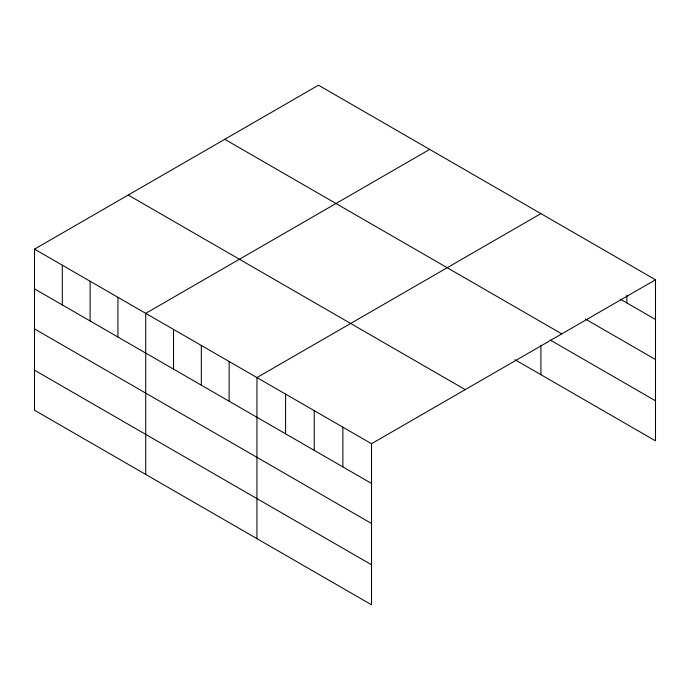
<?xml version="1.0" encoding="UTF-8"?>
<svg xmlns="http://www.w3.org/2000/svg" width="690" height="690" viewBox="0 0 690 690"><rect width="100%" height="100%" fill="white"/><g stroke="black" fill="none" stroke-linecap="round" stroke-linejoin="round"><path stroke-width="1.03" d="M34.5 249.142L371.522 443.722L371.522 604.802L34.5 410.222L34.5 249.142L318.478 85.198L655.5 279.778L655.5 440.858L514.964 359.714M429.697 149.402L145.719 313.355L145.719 474.435M540.908 213.615L256.939 377.568L256.939 538.649M371.522 443.722L655.5 279.778M620.388 299.21L655.5 319.487M585.267 318.987L655.5 359.542M224.768 139.302L561.789 333.874M550.154 339.98L655.5 400.804M128.211 195.046L465.233 389.617M34.5 288.86L371.522 483.44M34.5 328.906L371.522 523.486M34.5 370.176L371.522 564.756M626.856 295.432L626.856 302.945M540.908 345.19L540.908 374.696M342.878 427.188L342.878 466.897M314.235 410.645L314.235 450.363M285.582 394.111L285.582 433.82M229.132 361.517L229.132 401.226M201.325 345.466L201.325 385.175M173.526 329.406L173.526 369.124M117.912 297.304L117.912 337.013M90.105 281.253L90.105 320.962M62.307 265.202L62.307 304.911"/></g></svg>
